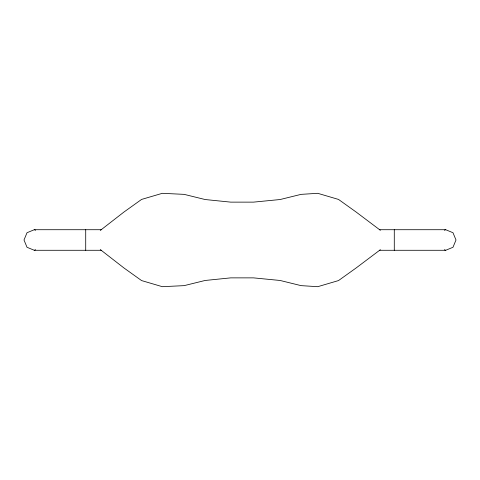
<?xml version="1.0" encoding="UTF-8"?>
<svg xmlns="http://www.w3.org/2000/svg" width="480" height="480" viewBox="0 0 480 480"><rect width="100%" height="100%" fill="white"/><g stroke="black" fill="none" stroke-linecap="round" stroke-linejoin="round"><path stroke-width="0.72" d="M100.284 230.43L123.96 212.028L141.564 199.428L162.336 193.314L184.152 194.364L205.128 199.53L230.742 202.134L253.452 202.134L280.098 199.53L301.074 194.364L317.748 193.314L338.514 199.428L356.124 212.028L380.388 230.298M380.388 249.702L356.124 267.972L338.514 280.572L317.748 286.686L301.074 285.636L280.098 280.47L253.452 277.866L230.742 277.866L205.128 280.47L184.152 285.636L162.336 286.686L141.564 280.572L123.96 267.972L100.284 249.57M35.61 249.738L34.284 250.284L27.012 247.272L24 240L27.012 232.728L34.284 229.716L35.61 230.262M444.39 230.262L445.716 229.716L452.988 232.728L456 240L452.988 247.272L445.716 250.284L444.39 249.738M34.494 229.716L101.442 229.716M379.308 229.716L445.506 229.716M34.494 250.284L101.442 250.284M379.308 250.284L445.506 250.284M394.284 229.716L394.284 250.284M85.716 229.716L85.716 250.284"/></g></svg>
